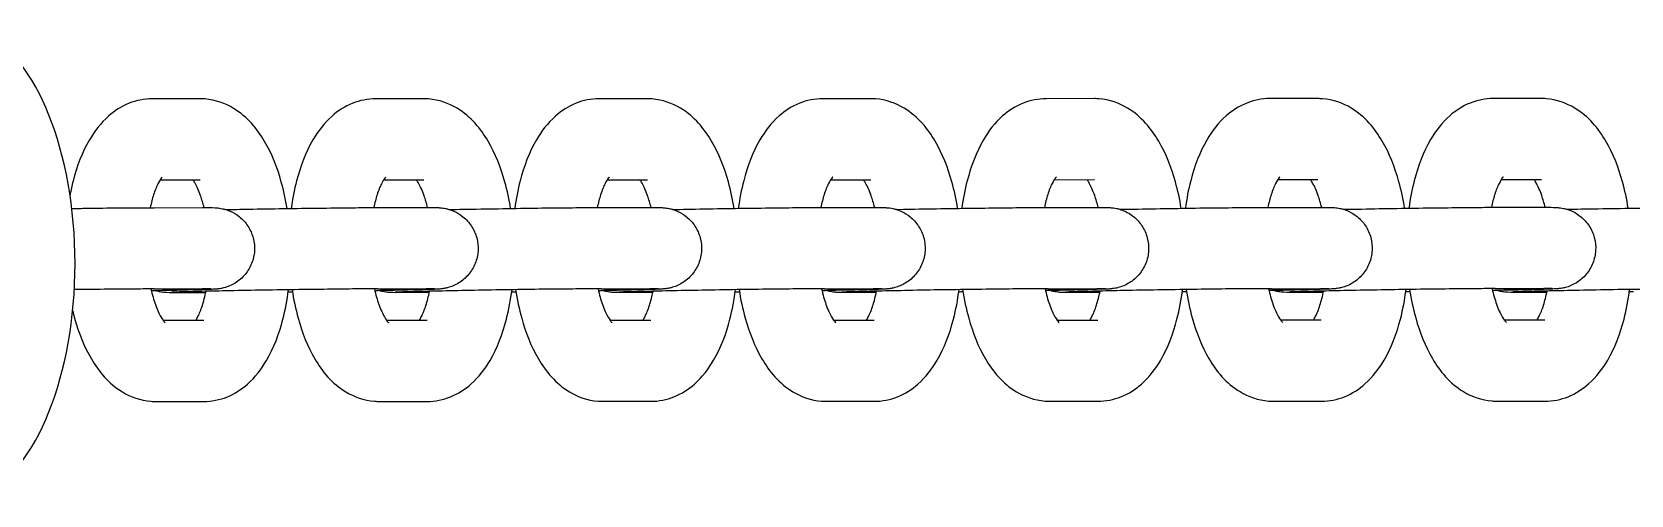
# Model space of a CAD drawing. Header units: millimetres. Extents: x 1060 to 4060, y 0 to 4400.
# Drawn here: x 2063.2 to 2181.3, y 2182.9 to 2217.1 of the extents above; entities that cross this region are included whole.
import ezdxf

# ---------------------------------------------------------------- set-up
doc = ezdxf.new("R2010")
doc.units = ezdxf.units.MM
doc.layers.add('AM_4', color=3, linetype='Continuous', lineweight=25)

msp = doc.modelspace()

# ---------------------------------------------------------------- linework, layer by layer
at = {"layer": 'AM_4'}
for p, q in [((2075.62, 2212.15), (2072.07, 2212.15)), ((2092.14, 2212.15), (2088.59, 2212.15)), ((2108.66, 2212.16), (2105.11, 2212.16)), ((2125.17, 2212.16), (2121.62, 2212.16)), ((2141.69, 2212.17), (2138.14, 2212.16)), ((2158.21, 2212.17), (2154.66, 2212.17)), ((2174.72, 2212.17), (2171.17, 2212.17)), ((2075.62, 2206.15), (2072.65, 2206.15)), ((2092.14, 2206.15), (2089.16, 2206.15)), ((2108.66, 2206.16), (2105.68, 2206.16)), ((2125.17, 2206.16), (2122.2, 2206.16)), ((2141.69, 2206.17), (2138.71, 2206.16)), ((2158.21, 2206.17), (2155.23, 2206.17)), ((2174.73, 2206.17), (2171.75, 2206.17)), ((2072.21, 2204.12), (2075.8, 2204.13)), ((2088.72, 2204.13), (2092.32, 2204.13)), ((2105.24, 2204.13), (2108.83, 2204.13)), ((2121.76, 2204.14), (2125.35, 2204.14)), ((2138.27, 2204.14), (2141.87, 2204.14)), ((2154.79, 2204.14), (2158.38, 2204.14)), ((2171.31, 2204.15), (2174.9, 2204.15)), ((2072.21, 2198.12), (2075.8, 2198.13)), ((2076.03, 2197.84), (2074.06, 2197.84)), ((2088.72, 2198.13), (2092.32, 2198.13)), ((2092.54, 2197.85), (2090.58, 2197.85)), ((2105.24, 2198.13), (2108.84, 2198.13)), ((2109.06, 2197.85), (2107.09, 2197.85)), ((2121.76, 2198.14), (2125.35, 2198.14)), ((2125.58, 2197.86), (2123.61, 2197.85)), ((2138.27, 2198.14), (2141.87, 2198.14)), ((2142.09, 2197.86), (2140.13, 2197.86)), ((2154.79, 2198.14), (2158.39, 2198.14)), ((2158.61, 2197.86), (2156.64, 2197.86)), ((2171.31, 2198.15), (2174.9, 2198.15)), ((2175.13, 2197.87), (2173.16, 2197.87)), ((2072.86, 2195.82), (2075.88, 2195.82)), ((2089.38, 2195.82), (2092.4, 2195.82)), ((2105.89, 2195.83), (2108.91, 2195.83)), ((2122.41, 2195.83), (2125.43, 2195.83)), ((2138.93, 2195.83), (2141.95, 2195.83)), ((2155.44, 2195.84), (2158.46, 2195.84)), ((2171.96, 2195.84), (2174.98, 2195.84)), ((2072.33, 2189.82), (2075.88, 2189.82)), ((2088.85, 2189.82), (2092.4, 2189.82)), ((2105.37, 2189.83), (2108.92, 2189.83)), ((2121.88, 2189.83), (2125.43, 2189.83)), ((2138.4, 2189.83), (2141.95, 2189.83)), ((2154.92, 2189.84), (2158.47, 2189.84)), ((2171.43, 2189.84), (2174.98, 2189.84))]:
    msp.add_line(p, q, dxfattribs=at)
msp.add_ellipse((2057.62, 2200), major_axis=(0, -17.5), ratio=0.5, start_param=0.218837, end_param=2.922755, dxfattribs=at)
for points, knots in [([(2072.07, 2212.15), (2071.48, 2212.15), (2070.89, 2212.03), (2069.78, 2211.59), (2069.28, 2211.25), (2068.26, 2210.36), (2067.81, 2209.76), (2066.89, 2208.2), (2066.51, 2207.18), (2066.14, 2205.75), (2066.06, 2205.41), (2066, 2205.07)], [3.141593, 3.141593, 3.141593, 3.141593, 3.311695, 3.311695, 3.501936, 3.501936, 3.767115, 3.767115, 4.150252, 4.150252, 4.267139, 4.267139, 4.267139, 4.267139]), ([(2082.04, 2204.06), (2081.93, 2204.73), (2081.79, 2205.38), (2081.31, 2207.09), (2080.92, 2208.1), (2079.83, 2209.95), (2079.13, 2210.82), (2077.48, 2211.81), (2076.75, 2212.08), (2075.86, 2212.15), (2075.74, 2212.15), (2075.62, 2212.15)], [1.894138, 1.894138, 1.894138, 1.894138, 2.113572, 2.113572, 2.492461, 2.492461, 2.88294, 2.88294, 3.108284, 3.108284, 3.141593, 3.141593, 3.141593, 3.141593]), ([(2088.59, 2212.15), (2088, 2212.15), (2087.41, 2212.03), (2086.3, 2211.59), (2085.79, 2211.26), (2084.77, 2210.36), (2084.32, 2209.76), (2083.41, 2208.2), (2083.02, 2207.18), (2082.57, 2205.44), (2082.44, 2204.76), (2082.35, 2204.06)], [3.141593, 3.141593, 3.141593, 3.141593, 3.311695, 3.311695, 3.501936, 3.501936, 3.767115, 3.767115, 4.150252, 4.150252, 4.378671, 4.378671, 4.378671, 4.378671]), ([(2098.56, 2204.06), (2098.45, 2204.73), (2098.31, 2205.38), (2097.83, 2207.09), (2097.43, 2208.1), (2096.34, 2209.96), (2095.64, 2210.82), (2094, 2211.82), (2093.27, 2212.08), (2092.37, 2212.15), (2092.26, 2212.15), (2092.14, 2212.15)], [1.894138, 1.894138, 1.894138, 1.894138, 2.113572, 2.113572, 2.492461, 2.492461, 2.88294, 2.88294, 3.108284, 3.108284, 3.141593, 3.141593, 3.141593, 3.141593]), ([(2105.11, 2212.16), (2104.51, 2212.16), (2103.92, 2212.04), (2102.81, 2211.59), (2102.31, 2211.26), (2101.29, 2210.36), (2100.84, 2209.77), (2099.92, 2208.2), (2099.54, 2207.19), (2099.09, 2205.44), (2098.96, 2204.76), (2098.87, 2204.07)], [3.141593, 3.141593, 3.141593, 3.141593, 3.311695, 3.311695, 3.501936, 3.501936, 3.767115, 3.767115, 4.150252, 4.150252, 4.378671, 4.378671, 4.378671, 4.378671]), ([(2115.07, 2204.07), (2114.96, 2204.73), (2114.82, 2205.39), (2114.35, 2207.1), (2113.95, 2208.11), (2112.86, 2209.96), (2112.16, 2210.83), (2110.52, 2211.82), (2109.78, 2212.09), (2108.89, 2212.15), (2108.77, 2212.16), (2108.66, 2212.16)], [1.894138, 1.894138, 1.894138, 1.894138, 2.113572, 2.113572, 2.492461, 2.492461, 2.88294, 2.88294, 3.108284, 3.108284, 3.141593, 3.141593, 3.141593, 3.141593]), ([(2121.62, 2212.16), (2121.03, 2212.16), (2120.44, 2212.04), (2119.33, 2211.6), (2118.83, 2211.26), (2117.81, 2210.37), (2117.36, 2209.77), (2116.44, 2208.21), (2116.06, 2207.19), (2115.61, 2205.44), (2115.48, 2204.77), (2115.38, 2204.07)], [3.141593, 3.141593, 3.141593, 3.141593, 3.311695, 3.311695, 3.501936, 3.501936, 3.767115, 3.767115, 4.150252, 4.150252, 4.378671, 4.378671, 4.378671, 4.378671]), ([(2131.59, 2204.07), (2131.48, 2204.74), (2131.34, 2205.39), (2130.86, 2207.1), (2130.47, 2208.11), (2129.38, 2209.96), (2128.68, 2210.83), (2127.03, 2211.82), (2126.3, 2212.09), (2125.41, 2212.16), (2125.29, 2212.16), (2125.17, 2212.16)], [1.894138, 1.894138, 1.894138, 1.894138, 2.113572, 2.113572, 2.492461, 2.492461, 2.88294, 2.88294, 3.108284, 3.108284, 3.141593, 3.141593, 3.141593, 3.141593]), ([(2138.14, 2212.16), (2137.55, 2212.16), (2136.96, 2212.04), (2135.85, 2211.6), (2135.34, 2211.27), (2134.32, 2210.37), (2133.87, 2209.77), (2132.96, 2208.21), (2132.58, 2207.19), (2132.12, 2205.45), (2131.99, 2204.77), (2131.9, 2204.07)], [3.141593, 3.141593, 3.141593, 3.141593, 3.311695, 3.311695, 3.501936, 3.501936, 3.767115, 3.767115, 4.150252, 4.150252, 4.378671, 4.378671, 4.378671, 4.378671]), ([(2148.11, 2204.07), (2148, 2204.74), (2147.86, 2205.39), (2147.38, 2207.11), (2146.98, 2208.12), (2145.89, 2209.97), (2145.19, 2210.83), (2143.55, 2211.83), (2142.82, 2212.09), (2141.92, 2212.16), (2141.81, 2212.17), (2141.69, 2212.17)], [1.894138, 1.894138, 1.894138, 1.894138, 2.113572, 2.113572, 2.492461, 2.492461, 2.88294, 2.88294, 3.108284, 3.108284, 3.141593, 3.141593, 3.141593, 3.141593]), ([(2154.66, 2212.17), (2154.06, 2212.17), (2153.47, 2212.05), (2152.36, 2211.6), (2151.86, 2211.27), (2150.84, 2210.38), (2150.39, 2209.78), (2149.48, 2208.22), (2149.09, 2207.2), (2148.64, 2205.45), (2148.51, 2204.77), (2148.42, 2204.08)], [3.141593, 3.141593, 3.141593, 3.141593, 3.311695, 3.311695, 3.501936, 3.501936, 3.767115, 3.767115, 4.150252, 4.150252, 4.378671, 4.378671, 4.378671, 4.378671]), ([(2164.62, 2204.08), (2164.51, 2204.75), (2164.37, 2205.4), (2163.9, 2207.11), (2163.5, 2208.12), (2162.41, 2209.97), (2161.71, 2210.84), (2160.07, 2211.83), (2159.33, 2212.1), (2158.44, 2212.16), (2158.32, 2212.17), (2158.21, 2212.17)], [1.894138, 1.894138, 1.894138, 1.894138, 2.113572, 2.113572, 2.492461, 2.492461, 2.88294, 2.88294, 3.108284, 3.108284, 3.141593, 3.141593, 3.141593, 3.141593]), ([(2171.17, 2212.17), (2170.58, 2212.17), (2169.99, 2212.05), (2168.88, 2211.61), (2168.38, 2211.27), (2167.36, 2210.38), (2166.91, 2209.78), (2165.99, 2208.22), (2165.61, 2207.2), (2165.16, 2205.46), (2165.03, 2204.78), (2164.93, 2204.08)], [3.141593, 3.141593, 3.141593, 3.141593, 3.311695, 3.311695, 3.501936, 3.501936, 3.767115, 3.767115, 4.150252, 4.150252, 4.378671, 4.378671, 4.378671, 4.378671]), ([(2181.14, 2204.08), (2181.03, 2204.75), (2180.89, 2205.4), (2180.42, 2207.11), (2180.02, 2208.12), (2178.93, 2209.97), (2178.23, 2210.84), (2176.58, 2211.83), (2175.85, 2212.1), (2174.96, 2212.17), (2174.84, 2212.17), (2174.72, 2212.17)], [1.894138, 1.894138, 1.894138, 1.894138, 2.113572, 2.113572, 2.492461, 2.492461, 2.88294, 2.88294, 3.108284, 3.108284, 3.141593, 3.141593, 3.141593, 3.141593]), ([(2072.81, 2206.37), (2072.81, 2206.37), (2072.78, 2206.35), (2072.68, 2206.21), (2072.59, 2206.07), (2072.39, 2205.67), (2072.28, 2205.39), (2072.08, 2204.79), (2072, 2204.47), (2071.93, 2204.12)], [3.51873, 3.51873, 3.51873, 3.51873, 3.6574981, 3.6574981, 3.8425054, 3.8425054, 4.0534741, 4.0534741, 4.2344337, 4.2344337, 4.2344337, 4.2344337]), ([(2075.91, 2204.13), (2075.83, 2204.44), (2075.74, 2204.73), (2075.51, 2205.37), (2075.37, 2205.69), (2075.19, 2206.01), (2075.14, 2206.09), (2075.09, 2206.15)], [2.0640032, 2.0640032, 2.0640032, 2.0640032, 2.2310166, 2.2310166, 2.4731064, 2.4731064, 2.5721109, 2.5721109, 2.5721109, 2.5721109]), ([(2089.33, 2206.38), (2089.33, 2206.38), (2089.3, 2206.35), (2089.2, 2206.21), (2089.11, 2206.07), (2088.91, 2205.68), (2088.8, 2205.4), (2088.6, 2204.79), (2088.52, 2204.47), (2088.44, 2204.13)], [3.51873, 3.51873, 3.51873, 3.51873, 3.6574981, 3.6574981, 3.8425054, 3.8425054, 4.0534741, 4.0534741, 4.2344337, 4.2344337, 4.2344337, 4.2344337]), ([(2092.42, 2204.13), (2092.35, 2204.44), (2092.26, 2204.74), (2092.03, 2205.38), (2091.89, 2205.69), (2091.71, 2206.01), (2091.66, 2206.09), (2091.61, 2206.15)], [2.0640032, 2.0640032, 2.0640032, 2.0640032, 2.2310166, 2.2310166, 2.4731064, 2.4731064, 2.5721109, 2.5721109, 2.5721109, 2.5721109]), ([(2105.85, 2206.38), (2105.85, 2206.38), (2105.82, 2206.35), (2105.71, 2206.21), (2105.63, 2206.08), (2105.43, 2205.68), (2105.31, 2205.4), (2105.12, 2204.79), (2105.03, 2204.48), (2104.96, 2204.13)], [3.51873, 3.51873, 3.51873, 3.51873, 3.6574981, 3.6574981, 3.8425054, 3.8425054, 4.0534741, 4.0534741, 4.2344337, 4.2344337, 4.2344337, 4.2344337]), ([(2108.94, 2204.13), (2108.86, 2204.45), (2108.77, 2204.74), (2108.55, 2205.38), (2108.4, 2205.69), (2108.22, 2206.02), (2108.17, 2206.09), (2108.13, 2206.16)], [2.0640032, 2.0640032, 2.0640032, 2.0640032, 2.2310166, 2.2310166, 2.4731064, 2.4731064, 2.5721109, 2.5721109, 2.5721109, 2.5721109]), ([(2122.36, 2206.38), (2122.36, 2206.38), (2122.33, 2206.36), (2122.23, 2206.22), (2122.14, 2206.08), (2121.94, 2205.68), (2121.83, 2205.4), (2121.63, 2204.8), (2121.55, 2204.48), (2121.48, 2204.14)], [3.51873, 3.51873, 3.51873, 3.51873, 3.6574981, 3.6574981, 3.8425054, 3.8425054, 4.0534741, 4.0534741, 4.2344337, 4.2344337, 4.2344337, 4.2344337]), ([(2125.46, 2204.14), (2125.38, 2204.45), (2125.29, 2204.74), (2125.07, 2205.38), (2124.92, 2205.7), (2124.74, 2206.02), (2124.69, 2206.1), (2124.64, 2206.16)], [2.0640032, 2.0640032, 2.0640032, 2.0640032, 2.2310166, 2.2310166, 2.4731064, 2.4731064, 2.5721109, 2.5721109, 2.5721109, 2.5721109]), ([(2138.88, 2206.39), (2138.88, 2206.39), (2138.85, 2206.36), (2138.75, 2206.22), (2138.66, 2206.09), (2138.46, 2205.69), (2138.35, 2205.41), (2138.15, 2204.8), (2138.07, 2204.48), (2138, 2204.14)], [3.51873, 3.51873, 3.51873, 3.51873, 3.6574981, 3.6574981, 3.8425054, 3.8425054, 4.0534741, 4.0534741, 4.2344337, 4.2344337, 4.2344337, 4.2344337]), ([(2141.97, 2204.14), (2141.9, 2204.46), (2141.81, 2204.75), (2141.58, 2205.39), (2141.44, 2205.7), (2141.26, 2206.02), (2141.21, 2206.1), (2141.16, 2206.17)], [2.0640032, 2.0640032, 2.0640032, 2.0640032, 2.2310166, 2.2310166, 2.4731064, 2.4731064, 2.5721109, 2.5721109, 2.5721109, 2.5721109]), ([(2155.4, 2206.39), (2155.4, 2206.39), (2155.37, 2206.36), (2155.26, 2206.22), (2155.18, 2206.09), (2154.98, 2205.69), (2154.86, 2205.41), (2154.67, 2204.8), (2154.58, 2204.49), (2154.51, 2204.14)], [3.51873, 3.51873, 3.51873, 3.51873, 3.6574981, 3.6574981, 3.8425054, 3.8425054, 4.0534741, 4.0534741, 4.2344337, 4.2344337, 4.2344337, 4.2344337]), ([(2158.49, 2204.14), (2158.41, 2204.46), (2158.32, 2204.75), (2158.1, 2205.39), (2157.95, 2205.71), (2157.77, 2206.03), (2157.72, 2206.11), (2157.68, 2206.17)], [2.0640032, 2.0640032, 2.0640032, 2.0640032, 2.2310166, 2.2310166, 2.4731064, 2.4731064, 2.5721109, 2.5721109, 2.5721109, 2.5721109]), ([(2171.91, 2206.4), (2171.91, 2206.4), (2171.88, 2206.37), (2171.78, 2206.23), (2171.69, 2206.09), (2171.49, 2205.69), (2171.38, 2205.42), (2171.18, 2204.81), (2171.1, 2204.49), (2171.03, 2204.15)], [3.51873, 3.51873, 3.51873, 3.51873, 3.6574981, 3.6574981, 3.8425054, 3.8425054, 4.0534741, 4.0534741, 4.2344337, 4.2344337, 4.2344337, 4.2344337]), ([(2175.01, 2204.15), (2174.93, 2204.46), (2174.84, 2204.75), (2174.62, 2205.4), (2174.47, 2205.71), (2174.29, 2206.03), (2174.24, 2206.11), (2174.2, 2206.17)], [2.0640032, 2.0640032, 2.0640032, 2.0640032, 2.2310166, 2.2310166, 2.4731064, 2.4731064, 2.5721109, 2.5721109, 2.5721109, 2.5721109]), ([(2066.13, 2204.06), (2066.5, 2204.07), (2066.86, 2204.07), (2068.05, 2204.09), (2068.85, 2204.1), (2070.28, 2204.11), (2070.92, 2204.12), (2071.73, 2204.12), (2071.99, 2204.12), (2072.21, 2204.12)], [2.5896434, 2.5896434, 2.5896434, 2.5896434, 2.7003333, 2.7003333, 2.9620572, 2.9620572, 3.2243164, 3.2243164, 3.3694963, 3.3694963, 3.3694963, 3.3694963]), ([(2075.8, 2204.13), (2076.22, 2204.13), (2076.44, 2204.13), (2076.77, 2204.11), (2076.81, 2204.11), (2076.91, 2204.1), (2076.97, 2204.1), (2077.1, 2204.08), (2077.18, 2204.06), (2077.33, 2204.03), (2077.41, 2204.01), (2077.62, 2203.95), (2077.76, 2203.9), (2078.11, 2203.73), (2078.33, 2203.6), (2078.76, 2203.25), (2078.97, 2203.02), (2079.32, 2202.49), (2079.45, 2202.19), (2079.62, 2201.58), (2079.65, 2201.25), (2079.61, 2200.62), (2079.54, 2200.3), (2079.3, 2199.71), (2079.14, 2199.43), (2078.73, 2198.94), (2078.48, 2198.72), (2078.08, 2198.48), (2077.94, 2198.4), (2077.66, 2198.29), (2077.52, 2198.24), (2077.31, 2198.19), (2077.22, 2198.17), (2077.08, 2198.14), (2077.02, 2198.13), (2076.93, 2198.12), (2076.9, 2198.12), (2076.82, 2198.11), (2076.78, 2198.11), (2076.63, 2198.1), (2076.52, 2198.09), (2076.16, 2198.08), (2075.88, 2198.07), (2075.04, 2198.05), (2074.38, 2198.03), (2073.13, 2198), (2072.58, 2197.99), (2072.01, 2197.98)], [0, 0, 0, 0, 0.281853, 0.281853, 0.315187, 0.315187, 0.34452, 0.34452, 0.369391, 0.369391, 0.394699, 0.394699, 0.438559, 0.438559, 0.512467, 0.512467, 0.605515, 0.605515, 0.701047, 0.701047, 0.796687, 0.796687, 0.892331, 0.892331, 0.987974, 0.987974, 1.083586, 1.083586, 1.130463, 1.130463, 1.17418, 1.17418, 1.201861, 1.201861, 1.229399, 1.229399, 1.252836, 1.252836, 1.296134, 1.296134, 1.425776, 1.425776, 1.621313, 1.621313, 1.911073, 1.911073, 2.099225, 2.099225, 2.099225, 2.099225]), ([(2077.52, 2203.98), (2077.85, 2203.99), (2078.2, 2203.99), (2079.38, 2204.02), (2080.26, 2204.03), (2082.01, 2204.06), (2082.9, 2204.07), (2084.57, 2204.09), (2085.37, 2204.1), (2086.8, 2204.12), (2087.44, 2204.12), (2088.25, 2204.13), (2088.5, 2204.13), (2088.72, 2204.13)], [2.062407, 2.062407, 2.062407, 2.062407, 2.176173, 2.176173, 2.438577, 2.438577, 2.700333, 2.700333, 2.962057, 2.962057, 3.224316, 3.224316, 3.369496, 3.369496, 3.369496, 3.369496]), ([(2092.32, 2204.13), (2092.74, 2204.13), (2092.96, 2204.13), (2093.28, 2204.12), (2093.32, 2204.11), (2093.42, 2204.11), (2093.48, 2204.1), (2093.62, 2204.08), (2093.69, 2204.07), (2093.85, 2204.04), (2093.92, 2204.02), (2094.14, 2203.95), (2094.28, 2203.9), (2094.63, 2203.74), (2094.84, 2203.61), (2095.28, 2203.26), (2095.49, 2203.02), (2095.83, 2202.5), (2095.97, 2202.2), (2096.13, 2201.58), (2096.17, 2201.26), (2096.13, 2200.62), (2096.06, 2200.3), (2095.82, 2199.71), (2095.65, 2199.43), (2095.24, 2198.94), (2095, 2198.73), (2094.59, 2198.48), (2094.45, 2198.41), (2094.18, 2198.29), (2094.04, 2198.25), (2093.82, 2198.19), (2093.74, 2198.17), (2093.6, 2198.15), (2093.54, 2198.14), (2093.45, 2198.13), (2093.42, 2198.12), (2093.34, 2198.12), (2093.3, 2198.11), (2093.14, 2198.1), (2093.04, 2198.1), (2092.68, 2198.08), (2092.4, 2198.08), (2091.55, 2198.05), (2090.89, 2198.04), (2089.64, 2198.01), (2089.1, 2198), (2088.53, 2197.99)], [0, 0, 0, 0, 0.281853, 0.281853, 0.315187, 0.315187, 0.34452, 0.34452, 0.369391, 0.369391, 0.394699, 0.394699, 0.438559, 0.438559, 0.512467, 0.512467, 0.605515, 0.605515, 0.701047, 0.701047, 0.796687, 0.796687, 0.892331, 0.892331, 0.987974, 0.987974, 1.083586, 1.083586, 1.130463, 1.130463, 1.17418, 1.17418, 1.201861, 1.201861, 1.229399, 1.229399, 1.252836, 1.252836, 1.296134, 1.296134, 1.425776, 1.425776, 1.621313, 1.621313, 1.911073, 1.911073, 2.099225, 2.099225, 2.099225, 2.099225]), ([(2094.03, 2203.98), (2094.37, 2203.99), (2094.72, 2204), (2095.9, 2204.02), (2096.78, 2204.03), (2098.53, 2204.06), (2099.41, 2204.08), (2101.08, 2204.1), (2101.89, 2204.11), (2103.31, 2204.12), (2103.95, 2204.13), (2104.76, 2204.13), (2105.02, 2204.13), (2105.24, 2204.13)], [2.062407, 2.062407, 2.062407, 2.062407, 2.176173, 2.176173, 2.438577, 2.438577, 2.700333, 2.700333, 2.962057, 2.962057, 3.224316, 3.224316, 3.369496, 3.369496, 3.369496, 3.369496]), ([(2108.83, 2204.13), (2109.26, 2204.13), (2109.47, 2204.14), (2109.8, 2204.12), (2109.84, 2204.12), (2109.94, 2204.11), (2110, 2204.1), (2110.14, 2204.08), (2110.21, 2204.07), (2110.36, 2204.04), (2110.44, 2204.02), (2110.66, 2203.96), (2110.79, 2203.9), (2111.15, 2203.74), (2111.36, 2203.61), (2111.79, 2203.26), (2112.01, 2203.02), (2112.35, 2202.5), (2112.48, 2202.2), (2112.65, 2201.59), (2112.68, 2201.26), (2112.64, 2200.62), (2112.57, 2200.31), (2112.34, 2199.71), (2112.17, 2199.43), (2111.76, 2198.94), (2111.51, 2198.73), (2111.11, 2198.48), (2110.97, 2198.41), (2110.7, 2198.3), (2110.56, 2198.25), (2110.34, 2198.19), (2110.26, 2198.18), (2110.11, 2198.15), (2110.05, 2198.14), (2109.97, 2198.13), (2109.94, 2198.13), (2109.85, 2198.12), (2109.82, 2198.12), (2109.66, 2198.11), (2109.55, 2198.1), (2109.2, 2198.09), (2108.92, 2198.08), (2108.07, 2198.06), (2107.41, 2198.04), (2106.16, 2198.01), (2105.62, 2198), (2105.05, 2197.99)], [0, 0, 0, 0, 0.281853, 0.281853, 0.315187, 0.315187, 0.34452, 0.34452, 0.369391, 0.369391, 0.394699, 0.394699, 0.438559, 0.438559, 0.512467, 0.512467, 0.605515, 0.605515, 0.701047, 0.701047, 0.796687, 0.796687, 0.892331, 0.892331, 0.987974, 0.987974, 1.083586, 1.083586, 1.130463, 1.130463, 1.17418, 1.17418, 1.201861, 1.201861, 1.229399, 1.229399, 1.252836, 1.252836, 1.296134, 1.296134, 1.425776, 1.425776, 1.621313, 1.621313, 1.911073, 1.911073, 2.099225, 2.099225, 2.099225, 2.099225]), ([(2110.55, 2203.99), (2110.89, 2203.99), (2111.24, 2204), (2112.42, 2204.02), (2113.3, 2204.04), (2115.04, 2204.07), (2115.93, 2204.08), (2117.6, 2204.1), (2118.4, 2204.11), (2119.83, 2204.13), (2120.47, 2204.13), (2121.28, 2204.14), (2121.54, 2204.14), (2121.76, 2204.14)], [2.062407, 2.062407, 2.062407, 2.062407, 2.176173, 2.176173, 2.438577, 2.438577, 2.700333, 2.700333, 2.962057, 2.962057, 3.224316, 3.224316, 3.369496, 3.369496, 3.369496, 3.369496]), ([(2125.35, 2204.14), (2125.78, 2204.14), (2125.99, 2204.14), (2126.32, 2204.12), (2126.36, 2204.12), (2126.46, 2204.11), (2126.52, 2204.11), (2126.65, 2204.09), (2126.73, 2204.08), (2126.88, 2204.04), (2126.96, 2204.02), (2127.17, 2203.96), (2127.31, 2203.91), (2127.66, 2203.74), (2127.88, 2203.61), (2128.31, 2203.26), (2128.52, 2203.03), (2128.87, 2202.5), (2129, 2202.21), (2129.17, 2201.59), (2129.2, 2201.26), (2129.16, 2200.63), (2129.09, 2200.31), (2128.86, 2199.72), (2128.69, 2199.44), (2128.28, 2198.95), (2128.03, 2198.74), (2127.63, 2198.49), (2127.49, 2198.42), (2127.21, 2198.3), (2127.07, 2198.25), (2126.86, 2198.2), (2126.77, 2198.18), (2126.63, 2198.15), (2126.57, 2198.15), (2126.48, 2198.13), (2126.45, 2198.13), (2126.37, 2198.12), (2126.33, 2198.12), (2126.18, 2198.11), (2126.07, 2198.11), (2125.71, 2198.09), (2125.43, 2198.08), (2124.59, 2198.06), (2123.93, 2198.04), (2122.68, 2198.02), (2122.13, 2198), (2121.56, 2197.99)], [0, 0, 0, 0, 0.281853, 0.281853, 0.315187, 0.315187, 0.34452, 0.34452, 0.369391, 0.369391, 0.394699, 0.394699, 0.438559, 0.438559, 0.512467, 0.512467, 0.605515, 0.605515, 0.701047, 0.701047, 0.796687, 0.796687, 0.892331, 0.892331, 0.987974, 0.987974, 1.083586, 1.083586, 1.130463, 1.130463, 1.17418, 1.17418, 1.201861, 1.201861, 1.229399, 1.229399, 1.252836, 1.252836, 1.296134, 1.296134, 1.425776, 1.425776, 1.621313, 1.621313, 1.911073, 1.911073, 2.099225, 2.099225, 2.099225, 2.099225]), ([(2127.07, 2203.99), (2127.4, 2204), (2127.75, 2204), (2128.93, 2204.03), (2129.81, 2204.04), (2131.56, 2204.07), (2132.45, 2204.08), (2134.12, 2204.1), (2134.92, 2204.11), (2136.35, 2204.13), (2136.99, 2204.13), (2137.8, 2204.14), (2138.05, 2204.14), (2138.27, 2204.14)], [2.062407, 2.062407, 2.062407, 2.062407, 2.176173, 2.176173, 2.438577, 2.438577, 2.700333, 2.700333, 2.962057, 2.962057, 3.224316, 3.224316, 3.369496, 3.369496, 3.369496, 3.369496]), ([(2141.87, 2204.14), (2142.29, 2204.14), (2142.51, 2204.14), (2142.83, 2204.13), (2142.87, 2204.12), (2142.97, 2204.12), (2143.03, 2204.11), (2143.17, 2204.09), (2143.24, 2204.08), (2143.4, 2204.05), (2143.48, 2204.03), (2143.69, 2203.96), (2143.83, 2203.91), (2144.18, 2203.75), (2144.39, 2203.62), (2144.83, 2203.27), (2145.04, 2203.03), (2145.38, 2202.51), (2145.52, 2202.21), (2145.68, 2201.59), (2145.72, 2201.27), (2145.68, 2200.63), (2145.61, 2200.31), (2145.37, 2199.72), (2145.2, 2199.44), (2144.79, 2198.95), (2144.55, 2198.74), (2144.14, 2198.49), (2144, 2198.42), (2143.73, 2198.3), (2143.59, 2198.26), (2143.37, 2198.2), (2143.29, 2198.18), (2143.15, 2198.16), (2143.09, 2198.15), (2143, 2198.14), (2142.97, 2198.13), (2142.89, 2198.13), (2142.85, 2198.12), (2142.69, 2198.11), (2142.59, 2198.11), (2142.23, 2198.1), (2141.95, 2198.09), (2141.1, 2198.06), (2140.44, 2198.05), (2139.19, 2198.02), (2138.65, 2198.01), (2138.08, 2198)], [0, 0, 0, 0, 0.281853, 0.281853, 0.315187, 0.315187, 0.34452, 0.34452, 0.369391, 0.369391, 0.394699, 0.394699, 0.438559, 0.438559, 0.512467, 0.512467, 0.605515, 0.605515, 0.701047, 0.701047, 0.796687, 0.796687, 0.892331, 0.892331, 0.987974, 0.987974, 1.083586, 1.083586, 1.130463, 1.130463, 1.17418, 1.17418, 1.201861, 1.201861, 1.229399, 1.229399, 1.252836, 1.252836, 1.296134, 1.296134, 1.425776, 1.425776, 1.621313, 1.621313, 1.911073, 1.911073, 2.099225, 2.099225, 2.099225, 2.099225]), ([(2143.58, 2204), (2143.92, 2204), (2144.27, 2204.01), (2145.45, 2204.03), (2146.33, 2204.05), (2148.08, 2204.07), (2148.96, 2204.09), (2150.63, 2204.11), (2151.44, 2204.12), (2152.86, 2204.13), (2153.5, 2204.14), (2154.31, 2204.14), (2154.57, 2204.14), (2154.79, 2204.14)], [2.062407, 2.062407, 2.062407, 2.062407, 2.176173, 2.176173, 2.438577, 2.438577, 2.700333, 2.700333, 2.962057, 2.962057, 3.224316, 3.224316, 3.369496, 3.369496, 3.369496, 3.369496]), ([(2158.38, 2204.14), (2158.81, 2204.14), (2159.02, 2204.15), (2159.35, 2204.13), (2159.39, 2204.13), (2159.49, 2204.12), (2159.55, 2204.11), (2159.69, 2204.1), (2159.76, 2204.08), (2159.91, 2204.05), (2159.99, 2204.03), (2160.21, 2203.97), (2160.34, 2203.92), (2160.7, 2203.75), (2160.91, 2203.62), (2161.34, 2203.27), (2161.56, 2203.04), (2161.9, 2202.51), (2162.04, 2202.21), (2162.2, 2201.6), (2162.23, 2201.27), (2162.2, 2200.64), (2162.12, 2200.32), (2161.89, 2199.72), (2161.72, 2199.44), (2161.31, 2198.96), (2161.06, 2198.74), (2160.66, 2198.49), (2160.52, 2198.42), (2160.25, 2198.31), (2160.11, 2198.26), (2159.89, 2198.2), (2159.81, 2198.19), (2159.67, 2198.16), (2159.6, 2198.15), (2159.52, 2198.14), (2159.49, 2198.14), (2159.41, 2198.13), (2159.37, 2198.13), (2159.21, 2198.12), (2159.1, 2198.11), (2158.75, 2198.1), (2158.47, 2198.09), (2157.62, 2198.07), (2156.96, 2198.05), (2155.71, 2198.02), (2155.17, 2198.01), (2154.6, 2198)], [0, 0, 0, 0, 0.281853, 0.281853, 0.315187, 0.315187, 0.34452, 0.34452, 0.369391, 0.369391, 0.394699, 0.394699, 0.438559, 0.438559, 0.512467, 0.512467, 0.605515, 0.605515, 0.701047, 0.701047, 0.796687, 0.796687, 0.892331, 0.892331, 0.987974, 0.987974, 1.083586, 1.083586, 1.130463, 1.130463, 1.17418, 1.17418, 1.201861, 1.201861, 1.229399, 1.229399, 1.252836, 1.252836, 1.296134, 1.296134, 1.425776, 1.425776, 1.621313, 1.621313, 1.911073, 1.911073, 2.099225, 2.099225, 2.099225, 2.099225]), ([(2160.1, 2204), (2160.44, 2204.01), (2160.79, 2204.01), (2161.97, 2204.03), (2162.85, 2204.05), (2164.59, 2204.08), (2165.48, 2204.09), (2167.15, 2204.11), (2167.95, 2204.12), (2169.38, 2204.14), (2170.02, 2204.14), (2170.83, 2204.15), (2171.09, 2204.15), (2171.31, 2204.15)], [2.062407, 2.062407, 2.062407, 2.062407, 2.176173, 2.176173, 2.438577, 2.438577, 2.700333, 2.700333, 2.962057, 2.962057, 3.224316, 3.224316, 3.369496, 3.369496, 3.369496, 3.369496]), ([(2174.9, 2204.15), (2175.33, 2204.15), (2175.54, 2204.15), (2175.87, 2204.13), (2175.91, 2204.13), (2176.01, 2204.12), (2176.07, 2204.12), (2176.2, 2204.1), (2176.28, 2204.09), (2176.43, 2204.05), (2176.51, 2204.03), (2176.72, 2203.97), (2176.86, 2203.92), (2177.22, 2203.76), (2177.43, 2203.62), (2177.86, 2203.27), (2178.07, 2203.04), (2178.42, 2202.51), (2178.55, 2202.22), (2178.72, 2201.6), (2178.75, 2201.28), (2178.71, 2200.64), (2178.64, 2200.32), (2178.41, 2199.73), (2178.24, 2199.45), (2177.83, 2198.96), (2177.58, 2198.75), (2177.18, 2198.5), (2177.04, 2198.43), (2176.76, 2198.31), (2176.63, 2198.26), (2176.41, 2198.21), (2176.33, 2198.19), (2176.18, 2198.16), (2176.12, 2198.16), (2176.03, 2198.15), (2176, 2198.14), (2175.92, 2198.13), (2175.88, 2198.13), (2175.73, 2198.12), (2175.62, 2198.12), (2175.26, 2198.1), (2174.99, 2198.09), (2174.14, 2198.07), (2173.48, 2198.05), (2172.23, 2198.03), (2171.69, 2198.02), (2171.11, 2198)], [0, 0, 0, 0, 0.281853, 0.281853, 0.315187, 0.315187, 0.34452, 0.34452, 0.369391, 0.369391, 0.394699, 0.394699, 0.438559, 0.438559, 0.512467, 0.512467, 0.605515, 0.605515, 0.701047, 0.701047, 0.796687, 0.796687, 0.892331, 0.892331, 0.987974, 0.987974, 1.083586, 1.083586, 1.130463, 1.130463, 1.17418, 1.17418, 1.201861, 1.201861, 1.229399, 1.229399, 1.252836, 1.252836, 1.296134, 1.296134, 1.425776, 1.425776, 1.621313, 1.621313, 1.911073, 1.911073, 2.099225, 2.099225, 2.099225, 2.099225]), ([(2176.62, 2204), (2176.95, 2204.01), (2177.3, 2204.02), (2178.48, 2204.04), (2179.36, 2204.05), (2181.11, 2204.08), (2182, 2204.09), (2183.67, 2204.12), (2184.47, 2204.13), (2185.9, 2204.14), (2186.54, 2204.15), (2187.35, 2204.15), (2187.6, 2204.15), (2187.82, 2204.15)], [2.062407, 2.062407, 2.062407, 2.062407, 2.176173, 2.176173, 2.438577, 2.438577, 2.700333, 2.700333, 2.962057, 2.962057, 3.224316, 3.224316, 3.369496, 3.369496, 3.369496, 3.369496]), ([(2072.21, 2198.12), (2071.85, 2198.12), (2071.37, 2198.12), (2070.22, 2198.11), (2069.54, 2198.11), (2068.05, 2198.09), (2067.22, 2198.08), (2066.36, 2198.07), (2066.34, 2198.07), (2066.32, 2198.07)], [0, 0, 0, 0, 0.2482629, 0.2482629, 0.4999508, 0.4999508, 0.7573226, 0.7573226, 0.7635918, 0.7635918, 0.7635918, 0.7635918]), ([(2071.98, 2198.12), (2072.08, 2197.7), (2072.19, 2197.31), (2072.44, 2196.6), (2072.59, 2196.28), (2072.83, 2195.86), (2072.93, 2195.73), (2073.01, 2195.64), (2073.02, 2195.62), (2073.02, 2195.62)], [5.1569347, 5.1569347, 5.1569347, 5.1569347, 5.3726092, 5.3726092, 5.6146991, 5.6146991, 5.8232679, 5.8232679, 5.9226994, 5.9226994, 5.9226994, 5.9226994]), ([(2074.06, 2197.84), (2073.64, 2197.84), (2073.42, 2197.84), (2073.09, 2197.86), (2073.06, 2197.86), (2072.95, 2197.87), (2072.89, 2197.87), (2072.76, 2197.89), (2072.68, 2197.9), (2072.53, 2197.94), (2072.45, 2197.96), (2072.36, 2197.98), (2072.36, 2197.99), (2072.35, 2197.99)], [0, 0, 0, 0, 0.2818527, 0.2818527, 0.3151869, 0.3151869, 0.3445202, 0.3445202, 0.3693908, 0.3693908, 0.3946985, 0.3946985, 0.3977085, 0.3977085, 0.3977085, 0.3977085]), ([(2088.72, 2198.13), (2088.37, 2198.13), (2087.89, 2198.13), (2086.74, 2198.12), (2086.06, 2198.11), (2084.57, 2198.09), (2083.74, 2198.08), (2082.05, 2198.06), (2081.17, 2198.04), (2079.46, 2198.02), (2078.61, 2198), (2077.07, 2197.97), (2076.35, 2197.96), (2075.13, 2197.93), (2074.61, 2197.91), (2074.04, 2197.9), (2073.88, 2197.89), (2073.64, 2197.88), (2073.56, 2197.88), (2073.52, 2197.88), (2073.51, 2197.87), (2073.51, 2197.87)], [0, 0, 0, 0, 0.248263, 0.248263, 0.499951, 0.499951, 0.757323, 0.757323, 1.01581, 1.01581, 1.274573, 1.274573, 1.533118, 1.533118, 1.790623, 1.790623, 1.915683, 1.915683, 2.034039, 2.034039, 2.06119, 2.06119, 2.06119, 2.06119]), ([(2075.31, 2195.82), (2075.35, 2195.89), (2075.4, 2195.98), (2075.56, 2196.3), (2075.68, 2196.58), (2075.88, 2197.21), (2075.97, 2197.56), (2076.05, 2197.95)], [0.596726, 0.596726, 0.596726, 0.596726, 0.7009127, 0.7009127, 0.9118815, 0.9118815, 1.1108404, 1.1108404, 1.1108404, 1.1108404]), ([(2076.44, 2198.12), (2076.44, 2198.12), (2076.43, 2198.12), (2076.35, 2198.12), (2076.26, 2198.12), (2076.05, 2198.13), (2075.93, 2198.13), (2075.8, 2198.13)], [3.0785226, 3.0785226, 3.0785226, 3.0785226, 3.1279244, 3.1279244, 3.2407431, 3.2407431, 3.3329626, 3.3329626, 3.3329626, 3.3329626]), ([(2075.88, 2189.82), (2076.47, 2189.82), (2077.06, 2189.94), (2078.18, 2190.38), (2078.68, 2190.72), (2079.7, 2191.61), (2080.15, 2192.21), (2081.06, 2193.77), (2081.45, 2194.79), (2081.91, 2196.58), (2082.05, 2197.31), (2082.14, 2198.06)], [0, 0, 0, 0, 0.170102, 0.170102, 0.360343, 0.360343, 0.625522, 0.625522, 1.00866, 1.00866, 1.25339, 1.25339, 1.25339, 1.25339]), ([(2082.41, 2198.06), (2082.52, 2197.34), (2082.67, 2196.64), (2083.16, 2194.88), (2083.55, 2193.87), (2084.64, 2192.02), (2085.34, 2191.15), (2086.99, 2190.16), (2087.72, 2189.9), (2088.62, 2189.83), (2088.73, 2189.82), (2088.85, 2189.82)], [5.01949, 5.01949, 5.01949, 5.01949, 5.255165, 5.255165, 5.634054, 5.634054, 6.024533, 6.024533, 6.249877, 6.249877, 6.283185, 6.283185, 6.283185, 6.283185]), ([(2088.5, 2198.13), (2088.59, 2197.71), (2088.7, 2197.32), (2088.96, 2196.6), (2089.1, 2196.29), (2089.34, 2195.86), (2089.44, 2195.73), (2089.52, 2195.64), (2089.54, 2195.63), (2089.54, 2195.63)], [5.1569347, 5.1569347, 5.1569347, 5.1569347, 5.3726092, 5.3726092, 5.6146991, 5.6146991, 5.8232679, 5.8232679, 5.9226994, 5.9226994, 5.9226994, 5.9226994]), ([(2090.58, 2197.85), (2090.15, 2197.85), (2089.94, 2197.84), (2089.61, 2197.86), (2089.57, 2197.86), (2089.47, 2197.87), (2089.41, 2197.88), (2089.27, 2197.9), (2089.2, 2197.91), (2089.05, 2197.94), (2088.97, 2197.96), (2088.88, 2197.99), (2088.87, 2197.99), (2088.86, 2197.99)], [0, 0, 0, 0, 0.2818527, 0.2818527, 0.3151869, 0.3151869, 0.3445202, 0.3445202, 0.3693908, 0.3693908, 0.3946985, 0.3946985, 0.3977085, 0.3977085, 0.3977085, 0.3977085]), ([(2105.24, 2198.13), (2104.89, 2198.13), (2104.4, 2198.13), (2103.26, 2198.12), (2102.58, 2198.11), (2101.09, 2198.1), (2100.26, 2198.09), (2098.57, 2198.06), (2097.68, 2198.05), (2095.98, 2198.02), (2095.13, 2198), (2093.58, 2197.97), (2092.87, 2197.96), (2091.64, 2197.93), (2091.12, 2197.92), (2090.55, 2197.9), (2090.4, 2197.89), (2090.16, 2197.89), (2090.08, 2197.88), (2090.03, 2197.88), (2090.03, 2197.88), (2090.03, 2197.88)], [0, 0, 0, 0, 0.248263, 0.248263, 0.499951, 0.499951, 0.757323, 0.757323, 1.01581, 1.01581, 1.274573, 1.274573, 1.533118, 1.533118, 1.790623, 1.790623, 1.915683, 1.915683, 2.034039, 2.034039, 2.06119, 2.06119, 2.06119, 2.06119]), ([(2091.83, 2195.82), (2091.87, 2195.9), (2091.92, 2195.98), (2092.08, 2196.3), (2092.19, 2196.58), (2092.4, 2197.22), (2092.49, 2197.57), (2092.57, 2197.95)], [0.596726, 0.596726, 0.596726, 0.596726, 0.7009127, 0.7009127, 0.9118815, 0.9118815, 1.1108404, 1.1108404, 1.1108404, 1.1108404]), ([(2092.96, 2198.12), (2092.96, 2198.12), (2092.94, 2198.13), (2092.87, 2198.13), (2092.78, 2198.13), (2092.57, 2198.13), (2092.45, 2198.13), (2092.32, 2198.13)], [3.0785226, 3.0785226, 3.0785226, 3.0785226, 3.1279244, 3.1279244, 3.2407431, 3.2407431, 3.3329626, 3.3329626, 3.3329626, 3.3329626]), ([(2092.4, 2189.82), (2092.99, 2189.82), (2093.58, 2189.95), (2094.69, 2190.39), (2095.2, 2190.72), (2096.21, 2191.62), (2096.67, 2192.21), (2097.58, 2193.78), (2097.96, 2194.79), (2098.43, 2196.59), (2098.56, 2197.32), (2098.66, 2198.06)], [0, 0, 0, 0, 0.170102, 0.170102, 0.360343, 0.360343, 0.625522, 0.625522, 1.00866, 1.00866, 1.25339, 1.25339, 1.25339, 1.25339]), ([(2098.93, 2198.07), (2099.04, 2197.35), (2099.19, 2196.64), (2099.67, 2194.89), (2100.07, 2193.88), (2101.16, 2192.02), (2101.86, 2191.16), (2103.51, 2190.17), (2104.24, 2189.9), (2105.13, 2189.83), (2105.25, 2189.83), (2105.37, 2189.83)], [5.01949, 5.01949, 5.01949, 5.01949, 5.255165, 5.255165, 5.634054, 5.634054, 6.024533, 6.024533, 6.249877, 6.249877, 6.283185, 6.283185, 6.283185, 6.283185]), ([(2105.02, 2198.13), (2105.11, 2197.71), (2105.22, 2197.32), (2105.47, 2196.6), (2105.62, 2196.29), (2105.86, 2195.87), (2105.96, 2195.73), (2106.04, 2195.64), (2106.05, 2195.63), (2106.05, 2195.63)], [5.1569347, 5.1569347, 5.1569347, 5.1569347, 5.3726092, 5.3726092, 5.6146991, 5.6146991, 5.8232679, 5.8232679, 5.9226994, 5.9226994, 5.9226994, 5.9226994]), ([(2107.09, 2197.85), (2106.67, 2197.85), (2106.46, 2197.85), (2106.13, 2197.86), (2106.09, 2197.87), (2105.99, 2197.87), (2105.93, 2197.88), (2105.79, 2197.9), (2105.72, 2197.91), (2105.57, 2197.94), (2105.49, 2197.96), (2105.4, 2197.99), (2105.39, 2197.99), (2105.38, 2198)], [0, 0, 0, 0, 0.2818527, 0.2818527, 0.3151869, 0.3151869, 0.3445202, 0.3445202, 0.3693908, 0.3693908, 0.3946985, 0.3946985, 0.3977085, 0.3977085, 0.3977085, 0.3977085]), ([(2121.76, 2198.14), (2121.4, 2198.14), (2120.92, 2198.13), (2119.77, 2198.12), (2119.09, 2198.12), (2117.6, 2198.1), (2116.77, 2198.09), (2115.08, 2198.07), (2114.2, 2198.05), (2112.49, 2198.02), (2111.65, 2198.01), (2110.1, 2197.98), (2109.38, 2197.96), (2108.16, 2197.93), (2107.64, 2197.92), (2107.07, 2197.9), (2106.91, 2197.9), (2106.68, 2197.89), (2106.59, 2197.88), (2106.55, 2197.88), (2106.55, 2197.88), (2106.55, 2197.88)], [0, 0, 0, 0, 0.248263, 0.248263, 0.499951, 0.499951, 0.757323, 0.757323, 1.01581, 1.01581, 1.274573, 1.274573, 1.533118, 1.533118, 1.790623, 1.790623, 1.915683, 1.915683, 2.034039, 2.034039, 2.06119, 2.06119, 2.06119, 2.06119]), ([(2108.34, 2195.83), (2108.39, 2195.9), (2108.44, 2195.99), (2108.6, 2196.31), (2108.71, 2196.58), (2108.91, 2197.22), (2109.01, 2197.57), (2109.08, 2197.96)], [0.596726, 0.596726, 0.596726, 0.596726, 0.7009127, 0.7009127, 0.9118815, 0.9118815, 1.1108404, 1.1108404, 1.1108404, 1.1108404]), ([(2109.47, 2198.13), (2109.47, 2198.13), (2109.46, 2198.13), (2109.39, 2198.13), (2109.3, 2198.13), (2109.08, 2198.13), (2108.97, 2198.13), (2108.84, 2198.13)], [3.0785226, 3.0785226, 3.0785226, 3.0785226, 3.1279244, 3.1279244, 3.2407431, 3.2407431, 3.3329626, 3.3329626, 3.3329626, 3.3329626]), ([(2108.92, 2189.83), (2109.51, 2189.83), (2110.1, 2189.95), (2111.21, 2190.39), (2111.71, 2190.72), (2112.73, 2191.62), (2113.18, 2192.22), (2114.1, 2193.78), (2114.48, 2194.8), (2114.94, 2196.59), (2115.08, 2197.32), (2115.17, 2198.07)], [0, 0, 0, 0, 0.170102, 0.170102, 0.360343, 0.360343, 0.625522, 0.625522, 1.00866, 1.00866, 1.25339, 1.25339, 1.25339, 1.25339]), ([(2115.44, 2198.07), (2115.55, 2197.35), (2115.7, 2196.65), (2116.19, 2194.89), (2116.59, 2193.88), (2117.68, 2192.03), (2118.38, 2191.16), (2120.02, 2190.17), (2120.76, 2189.9), (2121.65, 2189.83), (2121.77, 2189.83), (2121.88, 2189.83)], [5.01949, 5.01949, 5.01949, 5.01949, 5.255165, 5.255165, 5.634054, 5.634054, 6.024533, 6.024533, 6.249877, 6.249877, 6.283185, 6.283185, 6.283185, 6.283185]), ([(2121.53, 2198.14), (2121.63, 2197.71), (2121.74, 2197.32), (2121.99, 2196.61), (2122.14, 2196.29), (2122.38, 2195.87), (2122.48, 2195.74), (2122.56, 2195.65), (2122.57, 2195.63), (2122.57, 2195.63)], [5.1569347, 5.1569347, 5.1569347, 5.1569347, 5.3726092, 5.3726092, 5.6146991, 5.6146991, 5.8232679, 5.8232679, 5.9226994, 5.9226994, 5.9226994, 5.9226994]), ([(2123.61, 2197.85), (2123.19, 2197.85), (2122.97, 2197.85), (2122.64, 2197.87), (2122.61, 2197.87), (2122.51, 2197.88), (2122.44, 2197.88), (2122.31, 2197.9), (2122.23, 2197.92), (2122.08, 2197.95), (2122, 2197.97), (2121.91, 2197.99), (2121.91, 2198), (2121.9, 2198)], [0, 0, 0, 0, 0.2818527, 0.2818527, 0.3151869, 0.3151869, 0.3445202, 0.3445202, 0.3693908, 0.3693908, 0.3946985, 0.3946985, 0.3977085, 0.3977085, 0.3977085, 0.3977085]), ([(2138.27, 2198.14), (2137.92, 2198.14), (2137.44, 2198.14), (2136.29, 2198.13), (2135.61, 2198.12), (2134.12, 2198.1), (2133.29, 2198.09), (2131.6, 2198.07), (2130.72, 2198.06), (2129.01, 2198.03), (2128.16, 2198.01), (2126.62, 2197.98), (2125.9, 2197.97), (2124.68, 2197.94), (2124.16, 2197.92), (2123.59, 2197.91), (2123.43, 2197.9), (2123.19, 2197.89), (2123.11, 2197.89), (2123.07, 2197.89), (2123.06, 2197.89), (2123.06, 2197.89)], [0, 0, 0, 0, 0.248263, 0.248263, 0.499951, 0.499951, 0.757323, 0.757323, 1.01581, 1.01581, 1.274573, 1.274573, 1.533118, 1.533118, 1.790623, 1.790623, 1.915683, 1.915683, 2.034039, 2.034039, 2.06119, 2.06119, 2.06119, 2.06119]), ([(2124.86, 2195.83), (2124.9, 2195.9), (2124.95, 2195.99), (2125.11, 2196.31), (2125.23, 2196.59), (2125.43, 2197.22), (2125.52, 2197.58), (2125.6, 2197.96)], [0.596726, 0.596726, 0.596726, 0.596726, 0.7009127, 0.7009127, 0.9118815, 0.9118815, 1.1108404, 1.1108404, 1.1108404, 1.1108404]), ([(2125.99, 2198.13), (2125.99, 2198.13), (2125.98, 2198.13), (2125.9, 2198.13), (2125.81, 2198.14), (2125.6, 2198.14), (2125.48, 2198.14), (2125.35, 2198.14)], [3.0785226, 3.0785226, 3.0785226, 3.0785226, 3.1279244, 3.1279244, 3.2407431, 3.2407431, 3.3329626, 3.3329626, 3.3329626, 3.3329626]), ([(2125.43, 2189.83), (2126.02, 2189.83), (2126.62, 2189.95), (2127.73, 2190.39), (2128.23, 2190.73), (2129.25, 2191.62), (2129.7, 2192.22), (2130.61, 2193.78), (2131, 2194.8), (2131.46, 2196.59), (2131.6, 2197.32), (2131.69, 2198.07)], [0, 0, 0, 0, 0.170102, 0.170102, 0.360343, 0.360343, 0.625522, 0.625522, 1.00866, 1.00866, 1.25339, 1.25339, 1.25339, 1.25339]), ([(2131.96, 2198.07), (2132.07, 2197.35), (2132.22, 2196.65), (2132.71, 2194.89), (2133.1, 2193.88), (2134.19, 2192.03), (2134.89, 2191.16), (2136.54, 2190.17), (2137.27, 2189.91), (2138.17, 2189.84), (2138.28, 2189.83), (2138.4, 2189.83)], [5.01949, 5.01949, 5.01949, 5.01949, 5.255165, 5.255165, 5.634054, 5.634054, 6.024533, 6.024533, 6.249877, 6.249877, 6.283185, 6.283185, 6.283185, 6.283185]), ([(2138.05, 2198.14), (2138.14, 2197.72), (2138.25, 2197.33), (2138.51, 2196.61), (2138.65, 2196.3), (2138.89, 2195.87), (2138.99, 2195.74), (2139.07, 2195.65), (2139.09, 2195.64), (2139.09, 2195.64)], [5.1569347, 5.1569347, 5.1569347, 5.1569347, 5.3726092, 5.3726092, 5.6146991, 5.6146991, 5.8232679, 5.8232679, 5.9226994, 5.9226994, 5.9226994, 5.9226994]), ([(2140.13, 2197.86), (2139.7, 2197.86), (2139.49, 2197.86), (2139.16, 2197.87), (2139.12, 2197.87), (2139.02, 2197.88), (2138.96, 2197.89), (2138.82, 2197.91), (2138.75, 2197.92), (2138.6, 2197.95), (2138.52, 2197.97), (2138.43, 2198), (2138.42, 2198), (2138.41, 2198)], [0, 0, 0, 0, 0.2818527, 0.2818527, 0.3151869, 0.3151869, 0.3445202, 0.3445202, 0.3693908, 0.3693908, 0.3946985, 0.3946985, 0.3977085, 0.3977085, 0.3977085, 0.3977085]), ([(2154.79, 2198.14), (2154.44, 2198.14), (2153.95, 2198.14), (2152.81, 2198.13), (2152.13, 2198.13), (2150.64, 2198.11), (2149.81, 2198.1), (2148.12, 2198.07), (2147.23, 2198.06), (2145.53, 2198.03), (2144.68, 2198.02), (2143.14, 2197.99), (2142.42, 2197.97), (2141.19, 2197.94), (2140.67, 2197.93), (2140.1, 2197.91), (2139.95, 2197.91), (2139.71, 2197.9), (2139.63, 2197.89), (2139.59, 2197.89), (2139.58, 2197.89), (2139.58, 2197.89)], [0, 0, 0, 0, 0.248263, 0.248263, 0.499951, 0.499951, 0.757323, 0.757323, 1.01581, 1.01581, 1.274573, 1.274573, 1.533118, 1.533118, 1.790623, 1.790623, 1.915683, 1.915683, 2.034039, 2.034039, 2.06119, 2.06119, 2.06119, 2.06119]), ([(2141.38, 2195.83), (2141.42, 2195.91), (2141.47, 2196), (2141.63, 2196.31), (2141.74, 2196.59), (2141.95, 2197.23), (2142.04, 2197.58), (2142.12, 2197.96)], [0.596726, 0.596726, 0.596726, 0.596726, 0.7009127, 0.7009127, 0.9118815, 0.9118815, 1.1108404, 1.1108404, 1.1108404, 1.1108404]), ([(2142.51, 2198.14), (2142.51, 2198.14), (2142.49, 2198.14), (2142.42, 2198.14), (2142.33, 2198.14), (2142.12, 2198.14), (2142, 2198.14), (2141.87, 2198.14)], [3.0785226, 3.0785226, 3.0785226, 3.0785226, 3.1279244, 3.1279244, 3.2407431, 3.2407431, 3.3329626, 3.3329626, 3.3329626, 3.3329626]), ([(2141.95, 2189.83), (2142.54, 2189.83), (2143.13, 2189.96), (2144.24, 2190.4), (2144.75, 2190.73), (2145.77, 2191.63), (2146.22, 2192.23), (2147.13, 2193.79), (2147.51, 2194.81), (2147.98, 2196.6), (2148.11, 2197.33), (2148.21, 2198.07)], [0, 0, 0, 0, 0.170102, 0.170102, 0.360343, 0.360343, 0.625522, 0.625522, 1.00866, 1.00866, 1.25339, 1.25339, 1.25339, 1.25339]), ([(2148.48, 2198.08), (2148.59, 2197.36), (2148.74, 2196.66), (2149.22, 2194.9), (2149.62, 2193.89), (2150.71, 2192.04), (2151.41, 2191.17), (2153.06, 2190.18), (2153.79, 2189.91), (2154.68, 2189.84), (2154.8, 2189.84), (2154.92, 2189.84)], [5.01949, 5.01949, 5.01949, 5.01949, 5.255165, 5.255165, 5.634054, 5.634054, 6.024533, 6.024533, 6.249877, 6.249877, 6.283185, 6.283185, 6.283185, 6.283185]), ([(2154.57, 2198.14), (2154.66, 2197.72), (2154.77, 2197.33), (2155.02, 2196.61), (2155.17, 2196.3), (2155.41, 2195.88), (2155.51, 2195.75), (2155.59, 2195.66), (2155.6, 2195.64), (2155.6, 2195.64)], [5.1569347, 5.1569347, 5.1569347, 5.1569347, 5.3726092, 5.3726092, 5.6146991, 5.6146991, 5.8232679, 5.8232679, 5.9226994, 5.9226994, 5.9226994, 5.9226994]), ([(2156.64, 2197.86), (2156.22, 2197.86), (2156.01, 2197.86), (2155.68, 2197.88), (2155.64, 2197.88), (2155.54, 2197.89), (2155.48, 2197.89), (2155.34, 2197.91), (2155.27, 2197.92), (2155.12, 2197.96), (2155.04, 2197.98), (2154.95, 2198), (2154.94, 2198), (2154.93, 2198.01)], [0, 0, 0, 0, 0.2818527, 0.2818527, 0.3151869, 0.3151869, 0.3445202, 0.3445202, 0.3693908, 0.3693908, 0.3946985, 0.3946985, 0.3977085, 0.3977085, 0.3977085, 0.3977085]), ([(2171.31, 2198.15), (2170.95, 2198.15), (2170.47, 2198.14), (2169.32, 2198.14), (2168.64, 2198.13), (2167.15, 2198.11), (2166.32, 2198.1), (2164.63, 2198.08), (2163.75, 2198.06), (2162.04, 2198.03), (2161.2, 2198.02), (2159.65, 2197.99), (2158.93, 2197.97), (2157.71, 2197.95), (2157.19, 2197.93), (2156.62, 2197.91), (2156.46, 2197.91), (2156.23, 2197.9), (2156.14, 2197.9), (2156.1, 2197.89), (2156.1, 2197.89), (2156.1, 2197.89)], [0, 0, 0, 0, 0.248263, 0.248263, 0.499951, 0.499951, 0.757323, 0.757323, 1.01581, 1.01581, 1.274573, 1.274573, 1.533118, 1.533118, 1.790623, 1.790623, 1.915683, 1.915683, 2.034039, 2.034039, 2.06119, 2.06119, 2.06119, 2.06119]), ([(2157.89, 2195.84), (2157.94, 2195.91), (2157.99, 2196), (2158.15, 2196.32), (2158.26, 2196.59), (2158.46, 2197.23), (2158.56, 2197.58), (2158.63, 2197.97)], [0.596726, 0.596726, 0.596726, 0.596726, 0.7009127, 0.7009127, 0.9118815, 0.9118815, 1.1108404, 1.1108404, 1.1108404, 1.1108404]), ([(2159.02, 2198.14), (2159.02, 2198.14), (2159.01, 2198.14), (2158.94, 2198.14), (2158.85, 2198.14), (2158.63, 2198.14), (2158.52, 2198.14), (2158.39, 2198.14)], [3.0785226, 3.0785226, 3.0785226, 3.0785226, 3.1279244, 3.1279244, 3.2407431, 3.2407431, 3.3329626, 3.3329626, 3.3329626, 3.3329626]), ([(2158.47, 2189.84), (2159.06, 2189.84), (2159.65, 2189.96), (2160.76, 2190.4), (2161.26, 2190.74), (2162.28, 2191.63), (2162.73, 2192.23), (2163.65, 2193.79), (2164.03, 2194.81), (2164.49, 2196.6), (2164.63, 2197.33), (2164.72, 2198.08)], [0, 0, 0, 0, 0.170102, 0.170102, 0.360343, 0.360343, 0.625522, 0.625522, 1.00866, 1.00866, 1.25339, 1.25339, 1.25339, 1.25339]), ([(2164.99, 2198.08), (2165.1, 2197.36), (2165.25, 2196.66), (2165.74, 2194.9), (2166.14, 2193.89), (2167.23, 2192.04), (2167.93, 2191.17), (2169.57, 2190.18), (2170.31, 2189.91), (2171.2, 2189.85), (2171.32, 2189.84), (2171.43, 2189.84)], [5.01949, 5.01949, 5.01949, 5.01949, 5.255165, 5.255165, 5.634054, 5.634054, 6.024533, 6.024533, 6.249877, 6.249877, 6.283185, 6.283185, 6.283185, 6.283185]), ([(2171.08, 2198.15), (2171.18, 2197.72), (2171.29, 2197.34), (2171.54, 2196.62), (2171.69, 2196.3), (2171.93, 2195.88), (2172.03, 2195.75), (2172.11, 2195.66), (2172.12, 2195.65), (2172.12, 2195.65)], [5.1569347, 5.1569347, 5.1569347, 5.1569347, 5.3726092, 5.3726092, 5.6146991, 5.6146991, 5.8232679, 5.8232679, 5.9226994, 5.9226994, 5.9226994, 5.9226994]), ([(2173.16, 2197.87), (2172.74, 2197.87), (2172.52, 2197.86), (2172.19, 2197.88), (2172.16, 2197.88), (2172.06, 2197.89), (2171.99, 2197.9), (2171.86, 2197.91), (2171.78, 2197.93), (2171.63, 2197.96), (2171.55, 2197.98), (2171.47, 2198.01), (2171.46, 2198.01), (2171.45, 2198.01)], [0, 0, 0, 0, 0.2818527, 0.2818527, 0.3151869, 0.3151869, 0.3445202, 0.3445202, 0.3693908, 0.3693908, 0.3946985, 0.3946985, 0.3977085, 0.3977085, 0.3977085, 0.3977085]), ([(2187.82, 2198.15), (2187.47, 2198.15), (2186.99, 2198.15), (2185.84, 2198.14), (2185.16, 2198.13), (2183.67, 2198.12), (2182.84, 2198.1), (2181.15, 2198.08), (2180.27, 2198.07), (2178.56, 2198.04), (2177.71, 2198.02), (2176.17, 2197.99), (2175.45, 2197.98), (2174.23, 2197.95), (2173.71, 2197.94), (2173.14, 2197.92), (2172.98, 2197.91), (2172.75, 2197.9), (2172.66, 2197.9), (2172.62, 2197.9), (2172.61, 2197.9), (2172.61, 2197.9)], [0, 0, 0, 0, 0.248263, 0.248263, 0.499951, 0.499951, 0.757323, 0.757323, 1.01581, 1.01581, 1.274573, 1.274573, 1.533118, 1.533118, 1.790623, 1.790623, 1.915683, 1.915683, 2.034039, 2.034039, 2.06119, 2.06119, 2.06119, 2.06119]), ([(2174.41, 2195.84), (2174.45, 2195.91), (2174.5, 2196), (2174.66, 2196.32), (2174.78, 2196.6), (2174.98, 2197.23), (2175.07, 2197.59), (2175.15, 2197.97)], [0.596726, 0.596726, 0.596726, 0.596726, 0.7009127, 0.7009127, 0.9118815, 0.9118815, 1.1108404, 1.1108404, 1.1108404, 1.1108404]), ([(2175.54, 2198.14), (2175.54, 2198.14), (2175.53, 2198.14), (2175.46, 2198.15), (2175.36, 2198.15), (2175.15, 2198.15), (2175.03, 2198.15), (2174.9, 2198.15)], [3.0785226, 3.0785226, 3.0785226, 3.0785226, 3.1279244, 3.1279244, 3.2407431, 3.2407431, 3.3329626, 3.3329626, 3.3329626, 3.3329626]), ([(2174.98, 2189.84), (2175.58, 2189.84), (2176.17, 2189.96), (2177.28, 2190.41), (2177.78, 2190.74), (2178.8, 2191.63), (2179.25, 2192.23), (2180.16, 2193.79), (2180.55, 2194.81), (2181.01, 2196.6), (2181.15, 2197.33), (2181.24, 2198.08)], [0, 0, 0, 0, 0.170102, 0.170102, 0.360343, 0.360343, 0.625522, 0.625522, 1.00866, 1.00866, 1.25339, 1.25339, 1.25339, 1.25339]), ([(2066.2, 2196.51), (2066.24, 2196.33), (2066.29, 2196.14), (2066.64, 2194.88), (2067.04, 2193.87), (2068.13, 2192.02), (2068.83, 2191.15), (2070.47, 2190.16), (2071.2, 2189.89), (2072.1, 2189.82), (2072.22, 2189.82), (2072.33, 2189.82)], [5.19171, 5.19171, 5.19171, 5.19171, 5.255165, 5.255165, 5.634054, 5.634054, 6.024533, 6.024533, 6.249877, 6.249877, 6.283185, 6.283185, 6.283185, 6.283185])]:
    msp.add_open_spline(points, degree=3, knots=knots, dxfattribs=at)
for points in [[(2082.44, 2197.89), (2082.33, 2197.89), (2082.22, 2197.88), (2082.12, 2197.88)], [(2098.95, 2197.89), (2098.85, 2197.89), (2098.74, 2197.89), (2098.63, 2197.89)], [(2115.47, 2197.89), (2115.36, 2197.89), (2115.26, 2197.89), (2115.15, 2197.89)], [(2131.99, 2197.9), (2131.88, 2197.9), (2131.77, 2197.9), (2131.67, 2197.89)], [(2148.5, 2197.9), (2148.4, 2197.9), (2148.29, 2197.9), (2148.19, 2197.9)], [(2165.02, 2197.91), (2164.91, 2197.9), (2164.81, 2197.9), (2164.7, 2197.9)], [(2181.54, 2197.91), (2181.43, 2197.91), (2181.32, 2197.91), (2181.22, 2197.91)]]:
    msp.add_open_spline(points, degree=3, dxfattribs=at)

doc.saveas('drawing.dxf')
